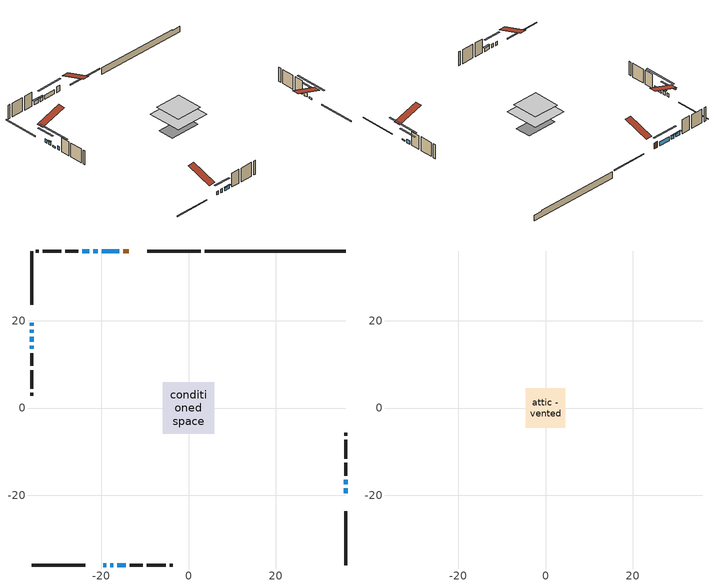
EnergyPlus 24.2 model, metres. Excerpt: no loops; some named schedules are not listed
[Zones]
conditioned space
 floor outside (Floor1 construction): -2.18,-2.18 -2.18,2.18 2.18,2.18 2.18,-2.18 z0.61
 floor adiabatic (AdiabaticFloorConstruction): -5.88,-5.88 -5.88,5.88 5.88,5.88 5.88,-5.88 z3.05
 floor foundation (Slab1 construction): -5.36,-2.71 -5.36,2.71 5.36,2.71 5.36,-2.71 z-1.71
 wall outside (RimJoist1 construction): 2.81,36.05 -9.5,36.05 / -36.05,-36.05 -23.74,-36.05 / -36.05,36.05 -36.05,23.74 / 36.05,-36.05 36.05,-23.74 z0.61:0.91
 wall outside (AdiabaticWallConstruction 1): -13.67,36.05 -15.02,36.05 z0.61:2.64
 wall outside (AdiabaticWallConstruction): -19.57,-36.05 -18.93,-36.05 / -36.05,14.29 -36.05,13.55 / -20.84,36.05 -21.83,36.05 z0.61:1.83; -36.05,19.57 -36.05,18.88 / -36.05,17.95 -36.05,17.27 / -22.76,36.05 -24.39,36.05 / -18,-36.05 -17.32,-36.05 z0.61:1.88; 36.05,-19.57 36.05,-18.45 / -36.05,16.34 -36.05,15.22 z0.61:1.12; -15.95,36.05 -19.91,36.05 z0.61:2.03; 36.05,-17.52 36.05,-16.43 z0.61:1.91; -16.39,-36.05 -14.38,-36.05 z0.61:1.75
 wall outside (Wall1 construction): -25.32,36.05 -28.28,36.05 / -13.45,-36.05 -10.48,-36.05 / -36.05,12.62 -36.05,9.65 / 36.05,-15.5 36.05,-12.53 z0.61:5.49
 wall outside (Wall2 construction): -29.21,36.05 -33.5,36.05 / -9.56,-36.05 -5.27,-36.05 / -36.05,8.72 -36.05,4.43 / 36.05,-11.6 36.05,-7.31 z0.61:5.49
 wall outside (Wall3 construction): -34.43,36.05 -35.12,36.05 / -4.34,-36.05 -3.65,-36.05 / -36.05,3.5 -36.05,2.82 / 36.05,-6.39 36.05,-5.7 z0.61:5.49
 wall foundation (FoundationWall1 construction): 3.74,36.05,-1.71 3.74,36.05,0.61 32.81,36.05,0.61 32.81,36.05,0.26 36.05,36.05,0.26 36.05,36.05,-1.71
 window (WindowConstruction 8): -19.57,-36.05 -18.93,-36.05 z0.61:1.83
 window (WindowConstruction 6): -36.05,19.57 -36.05,18.88 z0.61:1.88
 window (WindowConstruction 7): -36.05,17.95 -36.05,17.27 z0.61:1.88
 window (WindowConstruction 10): 36.05,-19.57 36.05,-18.45 z0.61:1.12
 window (WindowConstruction 11): -36.05,16.34 -36.05,15.22 z0.61:1.12
 window (WindowConstruction 9): -36.05,14.29 -36.05,13.55 z0.61:1.83
 window (WindowConstruction): -15.95,36.05 -19.91,36.05 z0.61:2.03
 window (WindowConstruction 1): 36.05,-17.52 36.05,-16.43 z0.61:1.91
 window (WindowConstruction 2): -20.84,36.05 -21.83,36.05 z0.61:1.83
 window (WindowConstruction 3): -22.76,36.05 -24.39,36.05 z0.61:1.88
 window (WindowConstruction 4): -18,-36.05 -17.32,-36.05 z0.61:1.88
 window (WindowConstruction 5): -16.39,-36.05 -14.38,-36.05 z0.61:1.75
 door (Door): -13.67,36.05 -15.02,36.05 z0.61:2.64
 ceiling adiabatic (AdiabaticFloorConstruction): 5.88,-5.88 5.88,5.88 -5.88,5.88 -5.88,-5.88 z3.05
attic - vented
 floor to conditioned space (Floor2 construction Reversed): -4.51,-4.51 -4.51,4.51 4.51,4.51 4.51,-4.51 z5.49
 roof outside (Roof1 construction): -12.74,36.05,5.49 -12.74,27.26,8.41 -10.43,27.26,8.41 -10.43,36.05,5.49; -20.5,-36.05,5.49 -20.5,-27.26,8.41 -22.81,-27.26,8.41 -22.81,-36.05,5.49; -36.05,20.5,5.49 -27.26,20.5,8.41 -27.26,22.81,8.41 -36.05,22.81,5.49; 36.05,-20.5,5.49 27.26,-20.5,8.41 27.26,-22.81,8.41 36.05,-22.81,5.49
shading: -36.05,16.24 -36.05,22.21 -36.46,22.21 -36.46,16.24 z4.52; -36.05,17.07 -36.05,18.15 -36.46,18.15 -36.46,17.07 z2.08; 36.05,-13.37 36.05,-24.65 36.46,-24.65 36.46,-13.37 z6.2; -36.05,10.14 -36.05,21.42 -36.46,21.42 -36.46,10.14 z6.2; -22.55,36.05 -13.31,36.05 -13.31,36.46 -22.55,36.46 z4.67; 36.05,-13.79 36.05,-20.16 36.46,-20.16 36.46,-13.79 z4.54; -22.03,36.05 -20.64,36.05 -20.64,36.46 -22.03,36.46 z2.03; -24.59,36.05 -22.56,36.05 -22.56,36.46 -24.59,36.46 z2.08; -14.68,-36.05 -20.64,-36.05 -20.64,-36.46 -14.68,-36.46 z4.52; -14.18,-36.05 -16.59,-36.05 -16.59,-36.46 -14.18,-36.46 z1.95
[Building]
Building 1: Terrain=Suburbs
[Site:Location]
Edmonton Intl AP_AB: Latitude {deg}=53.31; Longitude {deg}=-113.58; Time Zone {hr}=-7; Elevation {m}=723; Keep Site Location Information=Yes
[Site:GroundTemperature:Shallow]
-1.56185, -3.61833, -3.78302, -2.80711, 1.11059, 5.01004, 8.39065, 10.5322, 10.7141, 8.97234, 5.67794, 1.89811
[Site:WaterMainsTemperature]
Calculation Method=Schedule; Temperature Schedule=mains temperature schedule
[Material] Roughness=Rough; Thermal Absorptance=0.9
Name | Thickness {m} | Conductivity {W/m-K} | Density {kg/m3} | Specific Heat {J/kg-K} | Solar Absorptance | Visible Absorptance
asphalt or fiberglass shingles | 0.00635 | 0.162714 | 1121.4 | 1465.45 | 0.4 | 0.4
ceiling loosefill ins | 0.169333 | 0.0480833 | 16.02 | 1046.75 | 0.7 | 0.7
ceiling stud and cavity | 0.1397 | 0.14941 | 65.682 | 1177.47 | 0.7 | 0.7
concrete 4.0 in. | 0.1016 | 1.803125 | 2242.8 | 837.4 | 0.7 | 0.7
concrete 8.0 in. | 0.2032 | 1.803125 | 2242.8 | 837.4 | 0.7 | 0.7
door material | 0.04445 | 0.327969 | 512.64 | 1214.23 | 0.7 | 0.7
exterior vertical ins | 0.0457286 | 0.029427 | 32.04 | 1214.23 | 0.7 | 0.7
floor covering | 0.0127 | 0.0433444 | 54.468 | 1339.84 | 0.6 | 0.6
floor rigid ins | 0.051816 | 0.029427 | 32.04 | 1214.23 | 0.7 | 0.7
floor rigid ins 1; wall rigid ins | 0.512978 | 0.029427 | 32.04 | 1214.23 | 0.7 | 0.7
floor stud and cavity | 0.1397 | 0.10261 | 92.3553 | 1139.71 | 0.7 | 0.7
floor stud and cavity 1 | 0.1397 | 1.75129 | 37.0049 | 1207.88 | 0.7 | 0.7
furniture material conditioned space 1 | 0.1524 | 0.115458 | 640.8 | 1214.23 | 0.6 | 0.6
gypsum board | 0.0127 | 0.160291 | 801 | 837.4 | 0.6 | 0.6
gypsum board 1 | 0.0127 | 0.160291 | 801 | 837.4 | 0.7 | 0.7
osb sheathing 0.5 in. | 0.0127 | 0.115458 | 512.64 | 1214.23 | 0.7 | 0.7
osb sheathing 0.75 in. | 0.01905 | 0.115458 | 512.64 | 1214.23 | 0.7 | 0.7
osb sheathing 2.0 in. | 0.0508 | 0.115458 | 512.64 | 1214.23 | 0.7 | 0.7
rim joist stud and cavity | 0.0508 | 0.0296634 | 125.044 | 1163.47 | 0.6 | 0.6
wall stud and cavity | 0.1397 | 0.0765814 | 139.0536 | 1170.24 | 0.7 | 0.7
wall stud and cavity 1 | 0.1397 | 0.0762868 | 139.0536 | 1170.24 | 0.7 | 0.7
wall stud and cavity 2 | 0.1397 | 0.08757 | 139.0536 | 1170.24 | 0.7 | 0.7
wall stud and cavity 3 | 0.0889 | 0.380278 | 52.3479 | 1209.89 | 0.7 | 0.7
wall stud and cavity 4 | 0.0889 | 0.391764 | 83.0341 | 1211.67 | 0.7 | 0.7
wood siding | 0.0254 | 0.102417 | 544.68 | 1172.36 | 0.4 | 0.4
wood siding 1; wood siding 2; wood siding 3 | 0.0254 | 0.102417 | 544.68 | 1172.36 | 0.7 | 0.7
[WindowMaterial:SimpleGlazingSystem]
Name | U-Factor {W/m2-K} | Solar Heat Gain Coefficient
WindowMaterial | 2.907136 | 0.64
WindowMaterial 1 | 2.98322 | 0.56
WindowMaterial 2 | 2.99287 | 0.55
WindowMaterial 3 | 2.958238 | 0.6
WindowMaterial 4 | 2.13266 | 0.42
WindowMaterial 5 | 2.918492 | 0.63
WindowMaterial 6 | 3.32106 | 0.58
WindowMaterial 7 | 2.19228 | 0.41
WindowMaterial 8 | 3.03546 | 0.46
[Construction]
AdiabaticFloorConstruction: floor stud and cavity 1, floor rigid ins 1, osb sheathing 0.75 in., floor covering
AdiabaticWallConstruction: wood siding 2, wall rigid ins, wall stud and cavity 3, gypsum board
AdiabaticWallConstruction 1: wood siding 3, wall rigid ins, wall stud and cavity 3, gypsum board
Door: door material
Floor1 construction: floor stud and cavity, floor rigid ins, osb sheathing 0.75 in., floor covering
Floor2 construction Reversed: gypsum board, ceiling stud and cavity, ceiling loosefill ins
FoundationWall1 construction: concrete 8.0 in., gypsum board 1
furniture construction conditioned space 1: furniture material conditioned space 1
PartitionWallConstruction: gypsum board, wall stud and cavity 4, gypsum board
RimJoist1 construction: wood siding 1, osb sheathing 2.0 in., rim joist stud and cavity
Roof1 construction: asphalt or fiberglass shingles
Slab1 construction: concrete 4.0 in.
Wall1 construction: wood siding, osb sheathing 0.5 in., wall stud and cavity, gypsum board
Wall2 construction: wood siding, osb sheathing 0.5 in., wall stud and cavity 1, gypsum board
Wall3 construction: wood siding, osb sheathing 0.5 in., wall stud and cavity 2, gypsum board
WindowConstruction: WindowMaterial
WindowConstruction 1: WindowMaterial 1
WindowConstruction 10; WindowConstruction 11: WindowMaterial 8
WindowConstruction 2: WindowMaterial 2
WindowConstruction 3: WindowMaterial 3
WindowConstruction 4; WindowConstruction 6; WindowConstruction 7: WindowMaterial 4
WindowConstruction 5: WindowMaterial 5
WindowConstruction 8: WindowMaterial 6
WindowConstruction 9: WindowMaterial 7
[Zone] Multiplier=1; Part of Total Floor Area=Yes
Name | Volume {m3}
attic - vented | 38.6496
conditioned space | 499.3
[Space]
Name | Zone | Volume {m3}
attic - vented 1 | attic - vented | 38.6496
conditioned space 1 | conditioned space | 499.3
[ZoneInfiltration:EffectiveLeakageArea]
infil attic - vented 1: Zone or Space=attic - vented 1; Schedule=Always On Discrete; Effective Air Leakage Area {cm2}=2828.52; Stack Coefficient=0.000203592; Wind Coefficient=9.64053e-06
[ZoneMixing]
whole house fan mix: Zone or Space=attic - vented; Schedule=Always On Continuous; Design Flow Rate Calculation Method=Flow/Zone; Design Flow Rate {m3/s}=0; Source Zone or Space=conditioned space
[SurfaceProperty:ExposedFoundationPerimeter]
Slab1: Exposed Perimeter Calculation Method=TotalExposedPerimeter; Total Exposed Perimeter {m}=32.308
[InternalMass] Zone or ZoneList=conditioned space; Space or SpaceList=conditioned space 1
Name | Construction | Surface Area {m2}
furniture mass conditioned space 1 | furniture construction conditioned space 1 | 86.1003
partition wall mass | PartitionWallConstruction | 215.251
[Lights]
interior lighting: Zone or ZoneList or Space or SpaceList=conditioned space 1; Schedule=interior lighting schedule; Design Level Calculation Method=LightingLevel; Lighting Level {W}=343.2; Return Air Fraction=0; Fraction Radiant=0.6; Fraction Visible=0.2; Fraction Replaceable=1
[People]
occupants: Zone or ZoneList or Space or SpaceList=conditioned space 1; Number of People Schedule=occupants schedule; Number of People Calculation Method=People; Number of People=3; Fraction Radiant=0.314171; Sensible Heat Fraction=0.56303; Activity Level Schedule=occupants activity schedule; Carbon Dioxide Generation Rate {m3/s-W}=0; Enable ASHRAE 55 Comfort Warnings=No; Mean Radiant Temperature Calculation Type=EnclosureAveraged
[ElectricEquipment] Zone or ZoneList or Space or SpaceList=conditioned space 1; Design Level Calculation Method=EquipmentLevel
Name | Schedule | Design Level {W} | Fraction Latent | Fraction Radiant | Fraction Lost
clothes dryer | clothes dryer schedule | 140.772 | 0.015 | 0.081 | 0.85
clothes washer | clothes washer schedule | 32.1985 | 0.03 | 0.162 | 0.7
cooking range | cooking range schedule | 215.147 | 0.08 | 0.432 | 0.2
dishwasher | dishwasher schedule | 66.8632 | 0.3 | 0.18 | 0.4
fridge | fridge schedule | 72.9452 | 0 | 0.6 | 0
mech vent bath fan 0 | mech vent bath fan 0 schedule | 50.2 | 0 | 0 | 1
mech vent bath fan 1 | mech vent bath fan 1 schedule | 50.2 | 0 | 0 | 1
mech vent house fan | mech vent house fan schedule | 0 | 0 | 0 | 1
mech vent house fan cfis | mech vent house fan cfis schedule | 0 | 0 | 0 | 0
mech vent range fan 0 | mech vent range fan 0 schedule | 57 | 0 | 0 | 1
misc plug loads | misc plug loads schedule | 494.7 | 0.045 | 0.513 | 0.1
whole house fan | Always On Discrete | 0 | 0 | 0 | 1
[OtherEquipment] Zone or ZoneList or Space or SpaceList=conditioned space 1; Design Level Calculation Method=EquipmentLevel
Name | Fuel Type | Schedule | Design Level {W} | Fraction Latent | Fraction Radiant | Fraction Lost
clothes dryer 1 | Electricity | clothes dryer schedule | 0 | 0.015 | 0.081 | 0.85
cooking range 1 | Electricity | cooking range schedule | 0 | 0.08 | 0.432 | 0.2
general water use latent | None | general water use schedule | 62.594 | 1 | 0 | 0
general water use sensible | None | general water use schedule | -61.6891 | 0 | 0.6 | 0
mech vent house fan latent load | None | Always On Discrete | 0 | 1 | 0 | 0
mech vent house fan sensible load | None | Always On Discrete | 0 | 0 | 0 | 0
water heater energy adjustment1 | NaturalGas | Always On Discrete | 0.01 | 0 | 0 | 1
[ZoneInfiltration:DesignFlowRate] Zone or ZoneList or Space or SpaceList=conditioned space 1; Schedule=Always On Discrete; Design Flow Rate Calculation Method=Flow/Zone; Design Flow Rate {m3/s}=0
infil flow; natural vent flow; whole house fan flow
[AvailabilityManager:Scheduled]
furnace airloop Availability Manager: Schedule=Always On Discrete
[Foundation:Kiva]
Foundation Kiva 1: Initial Indoor Air Temperature {C}=18; Wall Height Above Grade {m}=0.609996; Wall Depth Below Slab {m}=0.2032; Custom Block Material Name 1=exterior vertical ins; Custom Block Depth 1 {m}=2.31999; Custom Block X Position 1 {m}=0.2159; Custom Block Z Position 1 {m}=0
[Foundation:Kiva:Settings]
Soil Conductivity {W/m-K}=0.849921; Soil Density {kg/m3}=1842.3; Soil Specific Heat {J/kg-K}=418.7; Ground Solar Absorptivity=0.9; Ground Thermal Absorptivity=0.9; Ground Surface Roughness {m}=0.03; Far-Field Width {m}=40; Deep-Ground Boundary Condition=ZeroFlux; Deep-Ground Depth {m}=40; Minimum Cell Dimension {m}=0.2; Maximum Cell Growth Coefficient=3; Simulation Timestep=Timestep
[Exterior:Lights]
exterior lighting: Schedule=exterior lighting schedule; Design Level {W}=75.6
[EnergyManagementSystem:GlobalVariable]
furnace_airloop_Fan_RTF
infil_program_Qfan
infil_program_Qinf
natural_vent_program_Qnv
natural_vent_program_Qwhf
[EnergyManagementSystem:Sensor]
Name | Output:Variable or Output:Meter Index Key | Output:Variable or Output:Meter
airflow_gain | infil flow | Infiltration Sensible Heat Gain Energy
airflow_gain_1 | natural vent flow | Infiltration Sensible Heat Gain Energy
airflow_gain_2 | whole house fan flow | Infiltration Sensible Heat Gain Energy
airflow_loss | infil flow | Infiltration Sensible Heat Loss Energy
airflow_loss_1 | natural vent flow | Infiltration Sensible Heat Loss Energy
airflow_loss_2 | whole house fan flow | Infiltration Sensible Heat Loss Energy
clg_load_cond |  | Cooling:EnergyTransfer:Zone:CONDITIONED SPACE
clg_sp_s; clg_sp_s_1 | cooling setpoint | Schedule Value
clothes_dryer_exhaust_0_sch_s | clothes dryer exhaust 0 schedule | Schedule Value
cool_season | cooling season schedule | Schedule Value
htg_load_cond |  | Heating:EnergyTransfer:Zone:CONDITIONED SPACE
htg_sp_s; htg_sp_s_1 | heating setpoint | Schedule Value
ig_ee_conv | clothes dryer | Electric Equipment Convective Heating Energy
ig_ee_conv_2 | cooking range | Electric Equipment Convective Heating Energy
ig_ee_conv_4 | fridge | Electric Equipment Convective Heating Energy
ig_ee_conv_5 | misc plug loads | Electric Equipment Convective Heating Energy
ig_ee_conv_6 | whole house fan | Electric Equipment Convective Heating Energy
ig_ee_rad | clothes dryer | Electric Equipment Radiant Heating Energy
ig_ee_rad_2 | cooking range | Electric Equipment Radiant Heating Energy
ig_ee_rad_4 | fridge | Electric Equipment Radiant Heating Energy
ig_ee_rad_5 | misc plug loads | Electric Equipment Radiant Heating Energy
ig_ee_rad_6 | whole house fan | Electric Equipment Radiant Heating Energy
ig_lgt_conv | interior lighting | Lights Convective Heating Energy
ig_lgt_rad | interior lighting | Lights Radiant Heating Energy
ig_lgt_vis | interior lighting | Lights Visible Radiation Heating Energy
ig_oe_conv | clothes dryer 1 | Other Equipment Convective Heating Energy
ig_oe_conv_1 | cooking range 1 | Other Equipment Convective Heating Energy
ig_oe_conv_2 | general water use latent | Other Equipment Convective Heating Energy
ig_oe_conv_3 | general water use sensible | Other Equipment Convective Heating Energy
ig_oe_conv_4 | water heater energy adjustment1 | Other Equipment Convective Heating Energy
ig_oe_rad | clothes dryer 1 | Other Equipment Radiant Heating Energy
ig_oe_rad_1 | cooking range 1 | Other Equipment Radiant Heating Energy
ig_oe_rad_2 | general water use latent | Other Equipment Radiant Heating Energy
ig_oe_rad_3 | general water use sensible | Other Equipment Radiant Heating Energy
ig_oe_rad_4 | water heater energy adjustment1 | Other Equipment Radiant Heating Energy
ig_ppl_conv | occupants | People Convective Heating Energy
ig_ppl_rad | occupants | People Radiant Heating Energy
im_conv | furniture mass conditioned space 1 | Surface Inside Face Convection Heat Gain Energy
im_conv_1 | partition wall mass | Surface Inside Face Convection Heat Gain Energy
im_ig | furniture mass conditioned space 1 | Surface Inside Face Internal Gains Radiation Heat Gain Energy
im_ig_1 | partition wall mass | Surface Inside Face Internal Gains Radiation Heat Gain Energy
im_lgt | furniture mass conditioned space 1 | Surface Inside Face Lights Radiation Heat Gain Energy
im_lgt_1 | partition wall mass | Surface Inside Face Lights Radiation Heat Gain Energy
im_sol | furniture mass conditioned space 1 | Surface Inside Face Solar Radiation Heat Gain Energy
im_sol_1 | partition wall mass | Surface Inside Face Solar Radiation Heat Gain Energy
im_surf | furniture mass conditioned space 1 | Surface Inside Face Net Surface Thermal Radiation Heat Gain Energy
im_surf_1 | partition wall mass | Surface Inside Face Net Surface Thermal Radiation Heat Gain Energy
mech_vent_bath_fan_0_sch_s | mech vent bath fan 0 schedule | Schedule Value
mech_vent_bath_fan_1_sch_s | mech vent bath fan 1 schedule | Schedule Value
mech_vent_range_fan_0_sch_s | mech vent range fan 0 schedule | Schedule Value
mv_conv | mech vent bath fan 0 | Electric Equipment Convective Heating Energy
mv_conv_1 | mech vent bath fan 1 | Electric Equipment Convective Heating Energy
mv_conv_2 | mech vent house fan | Electric Equipment Convective Heating Energy
mv_conv_3 | mech vent house fan cfis | Electric Equipment Convective Heating Energy
mv_conv_4 | mech vent range fan 0 | Electric Equipment Convective Heating Energy
mv_conv_5 | mech vent house fan latent load | Other Equipment Convective Heating Energy
mv_conv_6 | mech vent house fan sensible load | Other Equipment Convective Heating Energy
mv_rad | mech vent bath fan 0 | Electric Equipment Radiant Heating Energy
mv_rad_1 | mech vent bath fan 1 | Electric Equipment Radiant Heating Energy
mv_rad_2 | mech vent house fan | Electric Equipment Radiant Heating Energy
mv_rad_3 | mech vent house fan cfis | Electric Equipment Radiant Heating Energy
mv_rad_4 | mech vent range fan 0 | Electric Equipment Radiant Heating Energy
mv_rad_5 | mech vent house fan latent load | Other Equipment Radiant Heating Energy
mv_rad_6 | mech vent house fan sensible load | Other Equipment Radiant Heating Energy
natural_vent_s | natural vent schedule | Schedule Value
out_pb_s |  | Site Outdoor Air Barometric Pressure
out_wt_s |  | Site Outdoor Air Humidity Ratio
site_vw_s |  | Site Wind Speed
ss_back_out | Window1 | Surface Window Shortwave from Zone Back Out Window Heat Transfer Rate
ss_back_out_1 | Window10 | Surface Window Shortwave from Zone Back Out Window Heat Transfer Rate
ss_back_out_10 | Window8 | Surface Window Shortwave from Zone Back Out Window Heat Transfer Rate
ss_back_out_11 | Window9 | Surface Window Shortwave from Zone Back Out Window Heat Transfer Rate
ss_back_out_2 | Window11 | Surface Window Shortwave from Zone Back Out Window Heat Transfer Rate
ss_back_out_3 | Window12 | Surface Window Shortwave from Zone Back Out Window Heat Transfer Rate
ss_back_out_4 | Window13 | Surface Window Shortwave from Zone Back Out Window Heat Transfer Rate
ss_back_out_5 | Window2 | Surface Window Shortwave from Zone Back Out Window Heat Transfer Rate
ss_back_out_6 | Window3 | Surface Window Shortwave from Zone Back Out Window Heat Transfer Rate
ss_back_out_7 | Window5 | Surface Window Shortwave from Zone Back Out Window Heat Transfer Rate
ss_back_out_8 | Window6 | Surface Window Shortwave from Zone Back Out Window Heat Transfer Rate
ss_back_out_9 | Window7 | Surface Window Shortwave from Zone Back Out Window Heat Transfer Rate
ss_conv | Door1 | Surface Inside Face Convection Heat Gain Energy
ss_conv_1 | Window1 | Surface Inside Face Convection Heat Gain Energy
ss_conv_10 | Window7 | Surface Inside Face Convection Heat Gain Energy
ss_conv_11 | Window8 | Surface Inside Face Convection Heat Gain Energy
ss_conv_12 | Window9 | Surface Inside Face Convection Heat Gain Energy
ss_conv_2 | Window10 | Surface Inside Face Convection Heat Gain Energy
ss_conv_3 | Window11 | Surface Inside Face Convection Heat Gain Energy
ss_conv_4 | Window12 | Surface Inside Face Convection Heat Gain Energy
ss_conv_5 | Window13 | Surface Inside Face Convection Heat Gain Energy
ss_conv_6 | Window2 | Surface Inside Face Convection Heat Gain Energy
ss_conv_7 | Window3 | Surface Inside Face Convection Heat Gain Energy
ss_conv_8 | Window5 | Surface Inside Face Convection Heat Gain Energy
ss_conv_9 | Window6 | Surface Inside Face Convection Heat Gain Energy
ss_ig | Door1 | Surface Inside Face Internal Gains Radiation Heat Gain Energy
ss_ig_1 | Window1 | Surface Inside Face Internal Gains Radiation Heat Gain Energy
ss_ig_10 | Window7 | Surface Inside Face Internal Gains Radiation Heat Gain Energy
ss_ig_11 | Window8 | Surface Inside Face Internal Gains Radiation Heat Gain Energy
ss_ig_12 | Window9 | Surface Inside Face Internal Gains Radiation Heat Gain Energy
ss_ig_2 | Window10 | Surface Inside Face Internal Gains Radiation Heat Gain Energy
ss_ig_3 | Window11 | Surface Inside Face Internal Gains Radiation Heat Gain Energy
ss_ig_4 | Window12 | Surface Inside Face Internal Gains Radiation Heat Gain Energy
ss_ig_5 | Window13 | Surface Inside Face Internal Gains Radiation Heat Gain Energy
ss_ig_6 | Window2 | Surface Inside Face Internal Gains Radiation Heat Gain Energy
ss_ig_7 | Window3 | Surface Inside Face Internal Gains Radiation Heat Gain Energy
ss_ig_8 | Window5 | Surface Inside Face Internal Gains Radiation Heat Gain Energy
ss_ig_9 | Window6 | Surface Inside Face Internal Gains Radiation Heat Gain Energy
ss_lgt | Door1 | Surface Inside Face Lights Radiation Heat Gain Energy
ss_sol | Door1 | Surface Inside Face Solar Radiation Heat Gain Energy
ss_surf | Door1 | Surface Inside Face Net Surface Thermal Radiation Heat Gain Energy
ss_surf_1 | Window1 | Surface Inside Face Net Surface Thermal Radiation Heat Gain Energy
ss_surf_10 | Window7 | Surface Inside Face Net Surface Thermal Radiation Heat Gain Energy
ss_surf_11 | Window8 | Surface Inside Face Net Surface Thermal Radiation Heat Gain Energy
ss_surf_12 | Window9 | Surface Inside Face Net Surface Thermal Radiation Heat Gain Energy
ss_surf_2 | Window10 | Surface Inside Face Net Surface Thermal Radiation Heat Gain Energy
ss_surf_3 | Window11 | Surface Inside Face Net Surface Thermal Radiation Heat Gain Energy
ss_surf_4 | Window12 | Surface Inside Face Net Surface Thermal Radiation Heat Gain Energy
ss_surf_5 | Window13 | Surface Inside Face Net Surface Thermal Radiation Heat Gain Energy
ss_surf_6 | Window2 | Surface Inside Face Net Surface Thermal Radiation Heat Gain Energy
ss_surf_7 | Window3 | Surface Inside Face Net Surface Thermal Radiation Heat Gain Energy
ss_surf_8 | Window5 | Surface Inside Face Net Surface Thermal Radiation Heat Gain Energy
ss_surf_9 | Window6 | Surface Inside Face Net Surface Thermal Radiation Heat Gain Energy
ss_trans_in | Window1 | Surface Window Transmitted Solar Radiation Rate
ss_trans_in_1 | Window10 | Surface Window Transmitted Solar Radiation Rate
ss_trans_in_10 | Window8 | Surface Window Transmitted Solar Radiation Rate
ss_trans_in_11 | Window9 | Surface Window Transmitted Solar Radiation Rate
ss_trans_in_2 | Window11 | Surface Window Transmitted Solar Radiation Rate
ss_trans_in_3 | Window12 | Surface Window Transmitted Solar Radiation Rate
ss_trans_in_4 | Window13 | Surface Window Transmitted Solar Radiation Rate
ss_trans_in_5 | Window2 | Surface Window Transmitted Solar Radiation Rate
ss_trans_in_6 | Window3 | Surface Window Transmitted Solar Radiation Rate
ss_trans_in_7 | Window5 | Surface Window Transmitted Solar Radiation Rate
ss_trans_in_8 | Window6 | Surface Window Transmitted Solar Radiation Rate
ss_trans_in_9 | Window7 | Surface Window Transmitted Solar Radiation Rate
ss_trans_out | Window1 | Surface Inside Face Initial Transmitted Diffuse Transmitted Out Window Solar Radiation Rate
ss_trans_out_1 | Window10 | Surface Inside Face Initial Transmitted Diffuse Transmitted Out Window Solar Radiation Rate
ss_trans_out_10 | Window8 | Surface Inside Face Initial Transmitted Diffuse Transmitted Out Window Solar Radiation Rate
ss_trans_out_11 | Window9 | Surface Inside Face Initial Transmitted Diffuse Transmitted Out Window Solar Radiation Rate
ss_trans_out_2 | Window11 | Surface Inside Face Initial Transmitted Diffuse Transmitted Out Window Solar Radiation Rate
ss_trans_out_3 | Window12 | Surface Inside Face Initial Transmitted Diffuse Transmitted Out Window Solar Radiation Rate
ss_trans_out_4 | Window13 | Surface Inside Face Initial Transmitted Diffuse Transmitted Out Window Solar Radiation Rate
ss_trans_out_5 | Window2 | Surface Inside Face Initial Transmitted Diffuse Transmitted Out Window Solar Radiation Rate
ss_trans_out_6 | Window3 | Surface Inside Face Initial Transmitted Diffuse Transmitted Out Window Solar Radiation Rate
ss_trans_out_7 | Window5 | Surface Inside Face Initial Transmitted Diffuse Transmitted Out Window Solar Radiation Rate
ss_trans_out_8 | Window6 | Surface Inside Face Initial Transmitted Diffuse Transmitted Out Window Solar Radiation Rate
ss_trans_out_9 | Window7 | Surface Inside Face Initial Transmitted Diffuse Transmitted Out Window Solar Radiation Rate
s_conv | Floor1 | Surface Inside Face Convection Heat Gain Energy
s_conv_1 | Floor2 | Surface Inside Face Convection Heat Gain Energy
s_conv_10 | Wall1:0 | Surface Inside Face Convection Heat Gain Energy
s_conv_11 | Wall1:180 | Surface Inside Face Convection Heat Gain Energy
